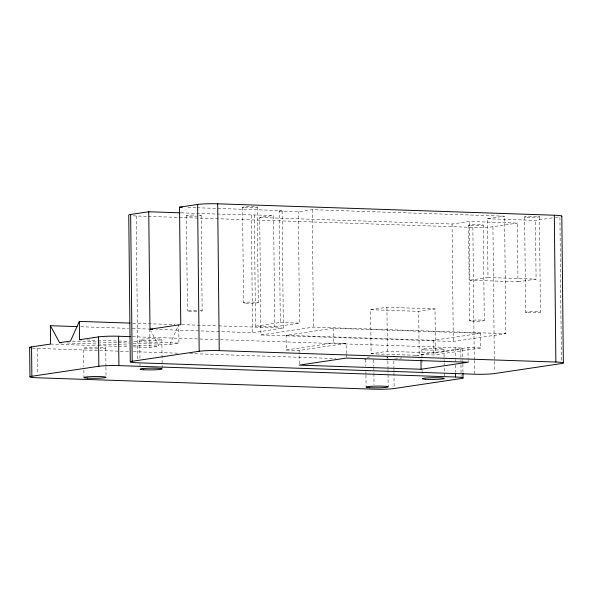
<?xml version="1.0" encoding="UTF-8"?>
<svg xmlns="http://www.w3.org/2000/svg" width="593" height="593" viewBox="0 0 593 593"><rect width="100%" height="100%" fill="white"/><g stroke="black" fill="none" stroke-linecap="round" stroke-linejoin="round"><path stroke-width="0.44" stroke-dasharray="2.96 2.22" d="M169.857 344.459L178.723 324.749L178.916 343.102L169.857 344.459L133.054 343.206M217.149 214.073L273.581 215.437L274.744 326.817L255.509 326.165L254.345 214.785M255.509 326.165L280.289 322.459L279.125 211.086L282.12 210.634L283.35 328.092L252.574 332.688L156.456 329.426M279.125 211.086L298.361 211.738L312.222 209.67L504.576 216.186L505.807 333.644L453.304 341.486L260.95 334.963L259.719 217.505L273.581 215.437M259.719 217.505L452.081 224.028L469.278 221.463L517.363 223.094L517.978 281.816L469.893 280.185L469.278 221.463M469.893 280.185L487.995 277.487L487.379 218.758L504.576 216.186M148.257 216.386L472.858 227.386A14.729 1.156 -0.6 0 0 492.924 226.741L517.363 223.094M487.379 218.758L535.472 220.388L554.477 217.549M555.382 217.416L559.911 216.734L561.415 360.781M517.978 281.816L536.087 279.118L535.472 220.388M370.625 309.716L386.918 307.285L435.003 308.916L435.47 352.961L387.377 351.33L371.085 353.769L370.625 309.716L418.71 311.347L435.003 308.916M274.744 326.817L299.524 323.111L298.361 211.738M133.381 346.868L149.947 347.431L158.998 346.075L150.637 330.694M260.95 334.963L313.452 327.121L505.807 333.644M346.26 353.495L346.156 343.406L299.087 350.433L286.263 350.003L286.108 335.319L333.177 328.285L480.649 333.288L480.804 347.972L433.735 354.999L420.911 354.562L420.934 356.4M286.263 350.003L333.333 342.969L346.156 343.406M286.108 335.319L433.579 340.315L480.649 333.288M420.911 354.562L467.981 347.535L480.804 347.972M394.73 359.047L401.972 357.964M415.552 355.933L419.177 355.4L418.71 311.347M435.47 352.961L460.813 349.173L460.939 361.107M187.848 207.439L196.164 207.72M197.091 207.758L282.12 210.634M181.102 212.85L216.223 214.043M133.158 215.83A14.729 1.156 -0.6 0 0 136.234 215.978L147.331 216.349M487.995 277.487L536.087 279.118M280.289 322.459L299.524 323.111M181.688 324.645L217.727 325.868M218.654 325.898L283.35 328.092M132.706 323.192L175.039 324.623M80.737 326.736L128.592 328.359M132.269 328.485L148.836 329.048M132.476 336.72L219.403 339.663M220.329 339.7L455.231 347.661A14.729 1.156 -0.6 0 1 460.813 349.173M86.889 339.982L97.015 340.33M97.934 340.36L129.222 341.42M133.818 341.575L178.916 343.102M72.316 341.145L97.163 341.991M98.082 342.02L117.407 342.68M118.326 342.71L129.37 343.08M66.972 342.962L117.592 344.674M118.511 344.703L128.629 345.052M133.232 345.208L158.998 346.075M371.085 353.769L419.177 355.4M50.561 344.059L97.497 345.652M98.416 345.682L117.74 346.342M118.659 346.371L128.785 346.712M32.393 348.128A14.729 1.156 -0.6 0 0 37.137 348.417L119.445 351.204M120.364 351.241L128.688 351.523M133.314 351.679L177.707 353.183M189.73 353.591L335.846 358.543M364.517 359.514L366.363 359.58M539.437 216.704L540.438 312.133M524.635 216.868L525.635 312.303M492.924 226.741L494.443 371.715M483.28 225.088L484.281 320.516M472.858 227.386L474.244 359.432M474.252 360.359L474.4 374.205M468.552 225.251L469.552 320.687M467.981 347.535L468.107 359.462M468.114 360.381L468.136 362.219M462.718 348.58L462.829 359.588M462.836 360.507L462.866 363.257M462.881 364.176L462.963 372.434M460.976 364.777L461.102 376.703M455.231 347.661L455.342 358.669M455.357 359.588L455.372 361.426M455.409 365.095L455.491 372.434M452.081 224.028L453.304 341.486M443.987 349.107L444.12 361.952M444.127 362.872L444.283 377.548M433.579 340.315L433.735 354.999M421.897 349.351L422.06 364.947M422.112 370.455L422.164 375.043M393.848 361.018L393.922 368.357M393.937 369.276L393.96 372.026M393.974 372.945L394.123 387.629M387.859 357.49L387.889 360.24M387.904 361.159L387.978 368.498M387.985 369.417L388.17 386.851M386.918 307.285L387.377 351.33M373.76 359.825L373.827 366.252M373.842 367.171L373.894 372.678M373.909 373.59L374.02 384.605M365.792 359.566L365.859 365.992M365.918 371.5L365.948 374.25M365.955 375.169L366.081 387.096M346.268 354.414L346.297 357.171M333.177 328.285L333.333 342.969M312.222 209.67L313.452 327.121M299.087 350.433L299.235 365.118M257.273 207.142L258.274 302.571M251.343 215.237L252.574 332.688M242.544 207.305L243.545 302.734M201.153 215.526L202.154 310.954M186.424 215.689L187.425 311.117M161.859 339.537L162.156 367.986M149.755 329.078L149.947 347.431M139.77 339.789L139.97 359.054M140.015 363.642L140.037 365.481M136.234 215.978L137.732 359.099M105.739 347.921L105.932 366.274M105.939 367.193L106.021 375.451M97.445 347.179A11.045 0.867 -0.6 0 0 83.65 348.165L83.835 366.518M83.88 370.188L83.954 377.533M37.137 348.417L37.403 374.109M100.121 347.231A11.045 0.867 -0.6 0 1 100.306 348.736M97.652 348.847A11.045 0.867 -0.6 0 1 83.65 348.165M199.945 310.569A7.361 0.578 -0.6 0 1 200.049 311.384M196.765 311.57A7.361 0.578 -0.6 0 1 187.477 311.043A7.361 0.578 -0.6 0 1 198.41 310.495M198.944 215.14A7.361 0.578 -0.6 0 1 199.048 215.956M197.528 216.067A7.361 0.578 -0.6 0 1 186.498 215.763A7.361 0.578 -0.6 0 1 195.631 215.029M387.459 357.268A11.045 0.867 -0.6 0 1 386.436 357.935M367.2 357.282A11.045 0.867 -0.6 0 1 371.203 356.919M143.076 340.36A11.045 0.867 -0.6 0 0 161.511 339.767A11.045 0.867 -0.6 0 0 147.85 338.855A11.045 0.867 -0.6 0 0 143.076 340.36M245.754 303.119A7.361 0.578 -0.6 0 0 258.044 302.726A7.361 0.578 -0.6 0 0 248.934 302.119A7.361 0.578 -0.6 0 0 245.754 303.119M470.76 225.636A7.361 0.578 -0.6 0 0 483.043 225.236A7.361 0.578 -0.6 0 0 473.94 224.636A7.361 0.578 -0.6 0 0 470.76 225.636M244.753 207.691A7.361 0.578 -0.6 0 0 257.043 207.291A7.361 0.578 -0.6 0 0 247.941 206.683A7.361 0.578 -0.6 0 0 244.753 207.691M526.851 217.253A7.405 0.578 -0.6 0 0 539.207 216.86A7.405 0.578 -0.6 0 0 530.053 216.245A7.405 0.578 -0.6 0 0 526.851 217.253M527.852 312.689A7.405 0.578 -0.6 0 0 540.208 312.289A7.405 0.578 -0.6 0 0 531.054 311.681A7.405 0.578 -0.6 0 0 527.852 312.689M471.761 321.065A7.361 0.578 -0.6 0 0 484.044 320.672A7.361 0.578 -0.6 0 0 474.941 320.064A7.361 0.578 -0.6 0 0 471.761 321.065M425.203 349.929A11.045 0.867 -0.6 0 0 443.638 349.329A11.045 0.867 -0.6 0 0 429.977 348.425A11.045 0.867 -0.6 0 0 425.203 349.929"/><path stroke-width="0.89" d="M129.949 323.096L79.336 321.384L70.478 341.086L59.611 342.71L50.368 325.705L77.053 326.61M130.282 361.878L128.748 215.059A14.729 1.156 -0.6 0 1 130.653 214.458L148.754 211.753L180.176 212.82M148.754 211.753L149.985 329.211L180.761 324.616L179.531 207.157L197.632 204.452A14.729 1.156 -0.6 0 1 217.698 203.807L554.329 215.222A14.729 1.156 -0.6 0 1 561.349 216.445M30.191 347.794A14.729 1.156 -0.6 0 1 31.555 346.898L50.561 344.059L50.368 325.705M79.336 321.384L79.529 339.737L98.534 336.898A14.729 1.156 -0.6 0 1 118.6 336.246L130.623 336.654M31.859 376.266L98.846 366.259A14.729 1.156 -0.6 0 1 118.911 365.614L455.535 377.022A14.729 1.156 -0.6 0 1 461.117 378.542L394.137 388.548A14.729 1.156 -0.6 0 1 374.072 389.193L37.441 377.778A14.729 1.156 -0.6 0 1 31.859 376.266L31.555 346.898M132.187 361.278L199.174 351.271A14.729 1.156 -0.6 0 1 219.24 350.626L555.863 362.041A14.729 1.156 -0.6 0 1 561.445 363.553L494.466 373.56A14.729 1.156 -0.6 0 1 474.4 374.205L137.769 362.797A14.729 1.156 -0.6 0 1 132.187 361.278L130.653 214.458M421.067 369.246L468.136 362.219L346.305 358.083L299.235 365.118L421.067 369.246L420.971 360.07M179.531 207.157L182.303 207.254M149.985 329.211L152.757 329.308M79.529 339.737L81.367 339.796M59.611 342.71L61.457 342.769M561.816 216.134L563.35 362.953M554.329 215.222L555.863 362.041M462.977 373.353L463.022 377.941M455.498 373.353L455.535 377.022M217.698 203.807L219.24 350.626M197.632 204.452L199.174 351.271M118.6 336.246L118.911 365.614M98.534 336.898L98.846 366.259M29.65 347.498L29.954 376.866M143.387 369.728A11.045 0.867 -0.6 0 0 161.815 369.128A11.045 0.867 -0.6 0 0 148.161 368.223A11.045 0.867 -0.6 0 0 143.387 369.728M87.26 378.112A11.045 0.867 -0.6 0 0 105.695 377.511A11.045 0.867 -0.6 0 0 92.041 376.607A11.045 0.867 -0.6 0 0 87.26 378.112M369.387 387.674A11.045 0.867 -0.6 0 0 387.822 387.081A11.045 0.867 -0.6 0 0 374.161 386.169A11.045 0.867 -0.6 0 0 369.387 387.674M425.515 379.29A11.045 0.867 -0.6 0 0 443.942 378.697A11.045 0.867 -0.6 0 0 430.288 377.785A11.045 0.867 -0.6 0 0 425.515 379.29"/></g></svg>
